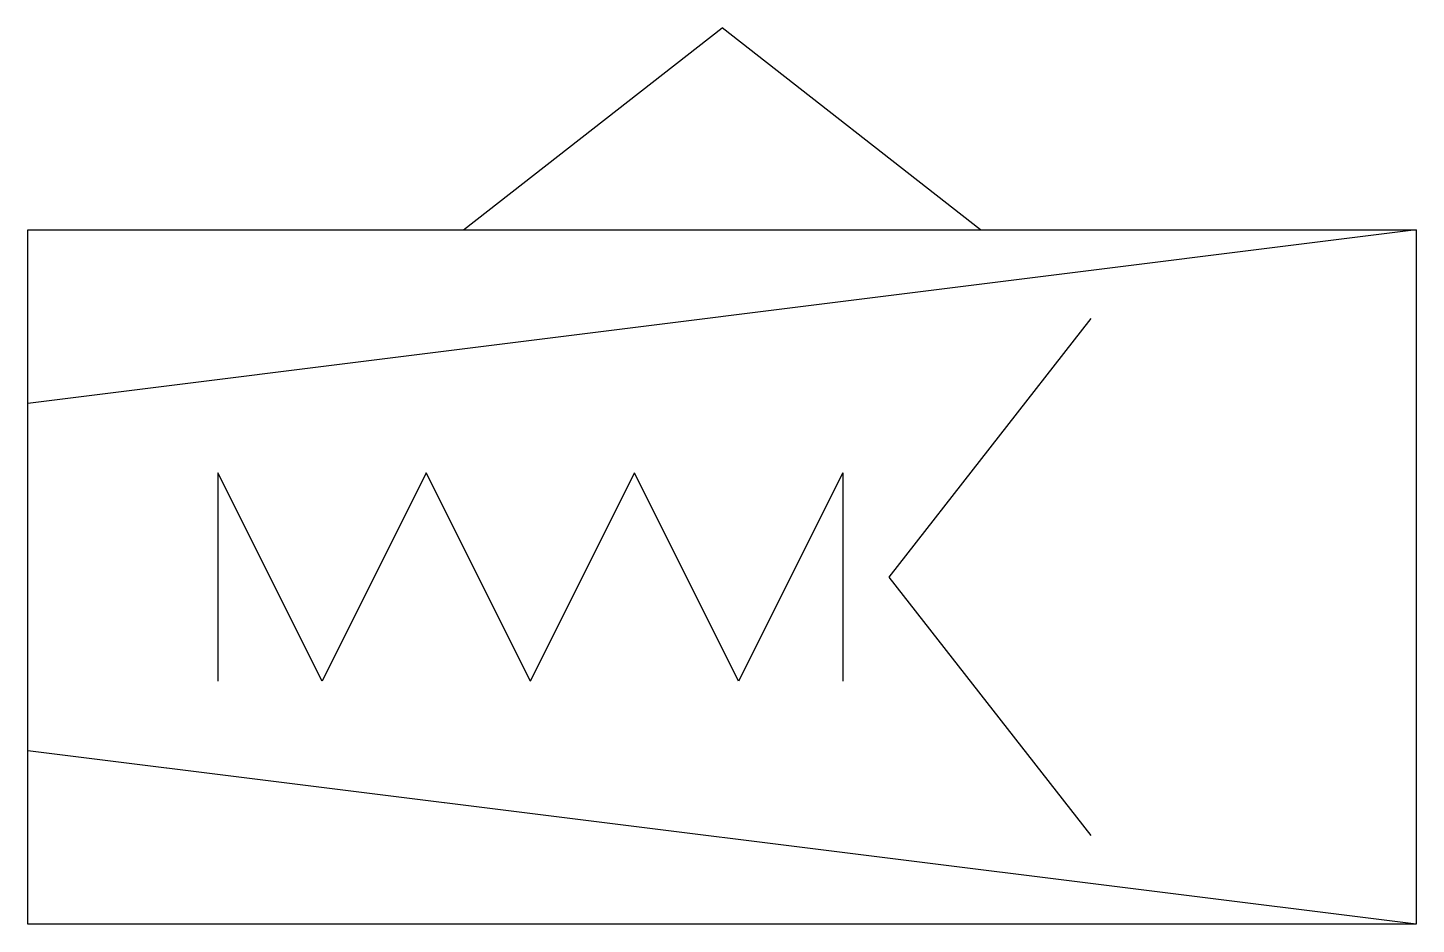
# Model space of a CAD drawing. Header units: millimetres. Extents: x -150 to 150, y -75 to 119.
import ezdxf

# ---------------------------------------------------------------- set-up
doc = ezdxf.new("R2010")
doc.units = ezdxf.units.MM

msp = doc.modelspace()

# ---------------------------------------------------------------- linework, layer by layer
at = {"color": 0, "linetype": 'ByBlock', "lineweight": -2}
for p, q in [((-55.85, 75), (0, 118.69)), ((55.85, 75), (0, 118.69)), ((-150, -75), (-150, 75)), ((-150, 75), (150, 75)), ((150, 75), (-150, 37.5)), ((150, 75), (150, -75)), ((36.1, 0), (79.79, 55.85)), ((-86.4, -22.5), (-108.9, 22.5)), ((-108.9, 22.5), (-108.9, -22.5)), ((-63.9, 22.5), (-86.4, -22.5)), ((-41.4, -22.5), (-63.9, 22.5)), ((-41.4, -22.5), (-18.9, 22.5)), ((3.6, -22.5), (-18.9, 22.5)), ((26.1, 22.5), (3.6, -22.5)), ((26.1, 22.5), (26.1, -22.5)), ((79.79, -55.85), (36.1, 0)), ((150, -75), (-150, -37.5)), ((150, -75), (-150, -75))]:
    msp.add_line(p, q, dxfattribs=at)

doc.saveas('drawing.dxf')
